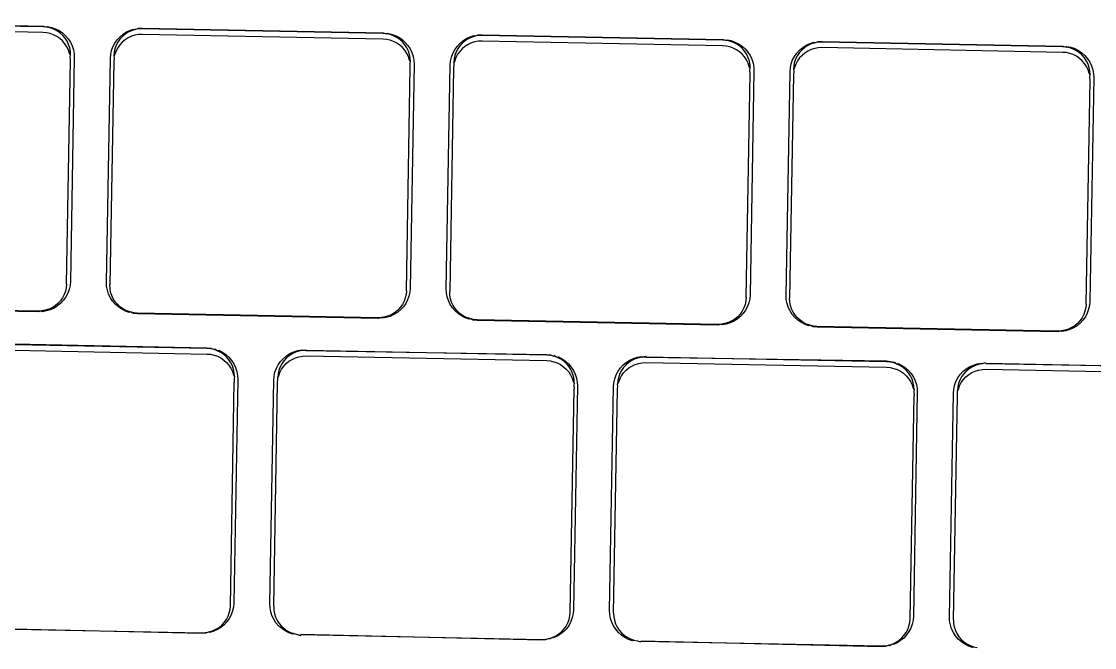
# Model space of a CAD drawing. Header units: millimetres. Extents: x -9564 to 100156, y -26854 to 24346.
# Drawn here: x 64310.9 to 64363.5, y -3000.7 to -2970 of the extents above; entities that cross this region are included whole.
import ezdxf

# ---------------------------------------------------------------- set-up
doc = ezdxf.new("R2010")
doc.units = ezdxf.units.MM
doc.header["$LTSCALE"] = 100
doc.layers.add('Muebles', color=112, linetype='Continuous')

msp = doc.modelspace()

# ---------------------------------------------------------------- linework, layer by layer
at = {"layer": 'Muebles'}
for p, q in [((64311.923, -2970.224), (64300.118, -2969.994)), ((64300.123, -2969.959), (64311.94, -2970.189)), ((64311.918, -2970.497), (64300.113, -2970.267)), ((64312.097, -2970.512), (64311.918, -2970.497)), ((64312.102, -2970.239), (64311.923, -2970.224)), ((64311.94, -2970.189), (64312.102, -2970.239)), ((64312.273, -2970.55), (64312.097, -2970.512)), ((64312.102, -2970.239), (64312.137, -2970.205)), ((64312.278, -2970.277), (64312.102, -2970.239)), ((64312.137, -2970.205), (64312.335, -2970.248)), ((64312.447, -2970.337), (64312.278, -2970.277)), ((64312.335, -2970.248), (64312.527, -2970.316)), ((64312.607, -2970.418), (64312.447, -2970.337)), ((64312.527, -2970.316), (64312.707, -2970.408)), ((64312.754, -2970.519), (64312.607, -2970.418)), ((64312.707, -2970.408), (64312.874, -2970.522)), ((64312.887, -2970.638), (64312.754, -2970.519)), ((64312.874, -2970.522), (64313.024, -2970.657)), ((64315.855, -2970.58), (64316.026, -2970.473)), ((64316.106, -2970.486), (64315.955, -2970.582)), ((64316.026, -2970.473), (64316.209, -2970.388)), ((64316.268, -2970.411), (64316.106, -2970.486)), ((64316.209, -2970.388), (64316.403, -2970.328)), ((64316.439, -2970.358), (64316.268, -2970.411)), ((64316.403, -2970.328), (64316.439, -2970.358)), ((64316.439, -2970.358), (64316.602, -2970.292)), ((64316.616, -2970.327), (64316.439, -2970.358)), ((64316.602, -2970.292), (64316.799, -2970.284)), ((64316.795, -2970.319), (64316.616, -2970.327)), ((64328.601, -2970.549), (64316.795, -2970.319)), ((64316.799, -2970.284), (64328.616, -2970.514)), ((64328.616, -2970.514), (64328.78, -2970.564)), ((64328.78, -2970.564), (64328.813, -2970.53)), ((64328.813, -2970.53), (64329.011, -2970.573)), ((64312.442, -2970.61), (64312.273, -2970.55)), ((64312.602, -2970.691), (64312.442, -2970.61)), ((64312.749, -2970.792), (64312.602, -2970.691)), ((64312.882, -2970.911), (64312.749, -2970.792)), ((64312.998, -2971.047), (64312.882, -2970.911)), ((64313.003, -2970.774), (64312.887, -2970.638)), ((64313.096, -2971.196), (64312.998, -2971.047)), ((64313.1, -2970.923), (64313.003, -2970.774)), ((64313.024, -2970.657), (64313.155, -2970.809)), ((64313.177, -2971.083), (64313.1, -2970.923)), ((64313.155, -2970.809), (64313.264, -2970.977)), ((64313.264, -2970.977), (64313.351, -2971.158)), ((64315.356, -2971.197), (64315.449, -2971.02)), ((64315.449, -2971.02), (64315.564, -2970.856)), ((64315.594, -2970.971), (64315.512, -2971.128)), ((64315.564, -2970.856), (64315.7, -2970.709)), ((64315.697, -2970.826), (64315.594, -2970.971)), ((64315.813, -2970.969), (64315.692, -2971.099)), ((64315.817, -2970.696), (64315.697, -2970.826)), ((64315.7, -2970.709), (64315.855, -2970.58)), ((64315.95, -2970.855), (64315.813, -2970.969)), ((64315.955, -2970.582), (64315.817, -2970.696)), ((64316.101, -2970.759), (64315.95, -2970.855)), ((64316.263, -2970.684), (64316.101, -2970.759)), ((64316.434, -2970.631), (64316.263, -2970.684)), ((64316.611, -2970.6), (64316.434, -2970.631)), ((64316.791, -2970.592), (64316.611, -2970.6)), ((64328.596, -2970.822), (64316.791, -2970.592)), ((64328.775, -2970.837), (64328.596, -2970.822)), ((64328.78, -2970.564), (64328.601, -2970.549)), ((64328.951, -2970.875), (64328.775, -2970.837)), ((64328.955, -2970.602), (64328.78, -2970.564)), ((64329.12, -2970.935), (64328.951, -2970.875)), ((64329.125, -2970.662), (64328.955, -2970.602)), ((64329.011, -2970.573), (64329.203, -2970.641)), ((64329.279, -2971.016), (64329.12, -2970.935)), ((64329.284, -2970.743), (64329.125, -2970.662)), ((64329.203, -2970.641), (64329.383, -2970.733)), ((64329.427, -2971.117), (64329.279, -2971.016)), ((64329.432, -2970.844), (64329.284, -2970.743)), ((64329.383, -2970.733), (64329.55, -2970.847)), ((64329.565, -2970.964), (64329.432, -2970.844)), ((64329.55, -2970.847), (64329.7, -2970.982)), ((64329.681, -2971.099), (64329.565, -2970.964)), ((64329.7, -2970.982), (64329.831, -2971.134)), ((64332.24, -2971.181), (64332.376, -2971.034)), ((64332.495, -2971.021), (64332.374, -2971.151)), ((64332.376, -2971.034), (64332.531, -2970.906)), ((64332.632, -2970.907), (64332.495, -2971.021)), ((64332.531, -2970.906), (64332.702, -2970.798)), ((64332.783, -2970.811), (64332.632, -2970.907)), ((64332.702, -2970.798), (64332.885, -2970.713)), ((64332.941, -2971.009), (64332.779, -2971.084)), ((64332.946, -2970.736), (64332.783, -2970.811)), ((64332.885, -2970.713), (64333.078, -2970.653)), ((64333.112, -2970.956), (64332.941, -2971.009)), ((64333.117, -2970.683), (64332.946, -2970.736)), ((64333.078, -2970.653), (64333.117, -2970.683)), ((64333.289, -2970.925), (64333.112, -2970.956)), ((64333.117, -2970.683), (64333.278, -2970.618)), ((64333.294, -2970.652), (64333.117, -2970.683)), ((64333.278, -2970.618), (64333.475, -2970.609)), ((64333.468, -2970.917), (64333.289, -2970.925)), ((64333.473, -2970.644), (64333.294, -2970.652)), ((64345.274, -2971.147), (64333.468, -2970.917)), ((64345.279, -2970.874), (64333.473, -2970.644)), ((64333.475, -2970.609), (64345.292, -2970.839)), ((64345.458, -2970.889), (64345.279, -2970.874)), ((64345.292, -2970.839), (64345.458, -2970.889)), ((64345.458, -2970.889), (64345.489, -2970.856)), ((64345.633, -2970.927), (64345.458, -2970.889)), ((64345.489, -2970.856), (64345.687, -2970.898)), ((64345.802, -2970.987), (64345.633, -2970.927)), ((64345.687, -2970.898), (64345.878, -2970.966)), ((64345.962, -2971.068), (64345.802, -2970.987)), ((64345.878, -2970.966), (64346.059, -2971.058)), ((64349.378, -2971.123), (64349.561, -2971.038)), ((64349.561, -2971.038), (64349.754, -2970.978)), ((64349.795, -2971.008), (64349.624, -2971.061)), ((64349.754, -2970.978), (64349.795, -2971.008)), ((64349.795, -2971.008), (64349.954, -2970.943)), ((64349.972, -2970.977), (64349.795, -2971.008)), ((64349.954, -2970.943), (64350.151, -2970.934)), ((64350.151, -2970.969), (64349.972, -2970.977)), ((64350.151, -2970.934), (64361.968, -2971.164)), ((64361.956, -2971.199), (64350.151, -2970.969)), ((64313.172, -2971.356), (64313.096, -2971.196)), ((64313.227, -2971.524), (64313.172, -2971.356)), ((64313.232, -2971.251), (64313.177, -2971.083)), ((64313.273, -2971.602), (64313.227, -2971.524)), ((64313.264, -2971.425), (64313.232, -2971.251)), ((64313.273, -2971.602), (64313.264, -2971.425)), ((64313.351, -2971.158), (64313.412, -2971.347)), ((64313.412, -2971.347), (64313.448, -2971.543)), ((64313.448, -2971.543), (64313.458, -2971.737)), ((64315.229, -2971.771), (64315.245, -2971.578)), ((64315.245, -2971.578), (64315.288, -2971.384)), ((64315.288, -2971.384), (64315.356, -2971.197)), ((64315.413, -2971.467), (64315.398, -2971.644)), ((64315.447, -2971.568), (64315.398, -2971.644)), ((64315.451, -2971.295), (64315.413, -2971.467)), ((64315.507, -2971.401), (64315.447, -2971.568)), ((64315.512, -2971.128), (64315.451, -2971.295)), ((64315.589, -2971.244), (64315.507, -2971.401)), ((64315.692, -2971.099), (64315.589, -2971.244)), ((64329.56, -2971.237), (64329.427, -2971.117)), ((64329.676, -2971.372), (64329.56, -2971.237)), ((64329.773, -2971.521), (64329.676, -2971.372)), ((64329.778, -2971.248), (64329.681, -2971.099)), ((64329.85, -2971.681), (64329.773, -2971.521)), ((64329.855, -2971.408), (64329.778, -2971.248)), ((64329.831, -2971.134), (64329.94, -2971.302)), ((64329.91, -2971.576), (64329.855, -2971.408)), ((64329.942, -2971.751), (64329.91, -2971.576)), ((64329.94, -2971.302), (64330.026, -2971.483)), ((64330.026, -2971.483), (64330.088, -2971.672)), ((64331.964, -2971.709), (64332.032, -2971.522)), ((64332.032, -2971.522), (64332.125, -2971.345)), ((64332.125, -2971.345), (64332.24, -2971.181)), ((64332.19, -2971.453), (64332.129, -2971.62)), ((64332.267, -2971.569), (64332.185, -2971.726)), ((64332.272, -2971.296), (64332.19, -2971.453)), ((64332.37, -2971.424), (64332.267, -2971.569)), ((64332.374, -2971.151), (64332.272, -2971.296)), ((64332.49, -2971.294), (64332.37, -2971.424)), ((64332.628, -2971.18), (64332.49, -2971.294)), ((64332.779, -2971.084), (64332.628, -2971.18)), ((64345.453, -2971.162), (64345.274, -2971.147)), ((64345.628, -2971.2), (64345.453, -2971.162)), ((64345.798, -2971.26), (64345.628, -2971.2)), ((64345.957, -2971.341), (64345.798, -2971.26)), ((64346.105, -2971.442), (64345.957, -2971.341)), ((64346.11, -2971.169), (64345.962, -2971.068)), ((64346.059, -2971.058), (64346.226, -2971.172)), ((64346.238, -2971.562), (64346.105, -2971.442)), ((64346.243, -2971.289), (64346.11, -2971.169)), ((64346.226, -2971.172), (64346.376, -2971.307)), ((64346.354, -2971.697), (64346.238, -2971.562)), ((64346.359, -2971.424), (64346.243, -2971.289)), ((64346.456, -2971.573), (64346.359, -2971.424)), ((64346.376, -2971.307), (64346.506, -2971.459)), ((64346.533, -2971.733), (64346.456, -2971.573)), ((64346.506, -2971.459), (64346.616, -2971.627)), ((64348.801, -2971.67), (64348.916, -2971.506)), ((64348.916, -2971.506), (64349.052, -2971.359)), ((64349.052, -2971.476), (64348.95, -2971.621)), ((64349.052, -2971.359), (64349.207, -2971.231)), ((64349.173, -2971.346), (64349.052, -2971.476)), ((64349.305, -2971.505), (64349.168, -2971.619)), ((64349.31, -2971.232), (64349.173, -2971.346)), ((64349.207, -2971.231), (64349.378, -2971.123)), ((64349.456, -2971.41), (64349.305, -2971.505)), ((64349.461, -2971.136), (64349.31, -2971.232)), ((64349.619, -2971.334), (64349.456, -2971.41)), ((64349.624, -2971.061), (64349.461, -2971.136)), ((64349.79, -2971.281), (64349.619, -2971.334)), ((64349.967, -2971.25), (64349.79, -2971.281)), ((64350.146, -2971.242), (64349.967, -2971.25)), ((64361.952, -2971.472), (64350.146, -2971.242)), ((64362.131, -2971.487), (64361.952, -2971.472)), ((64362.135, -2971.214), (64361.956, -2971.199)), ((64361.968, -2971.164), (64362.135, -2971.214)), ((64362.306, -2971.525), (64362.131, -2971.487)), ((64362.135, -2971.214), (64362.165, -2971.181)), ((64362.311, -2971.252), (64362.135, -2971.214)), ((64362.165, -2971.181), (64362.363, -2971.223)), ((64362.475, -2971.585), (64362.306, -2971.525)), ((64362.48, -2971.312), (64362.311, -2971.252)), ((64362.363, -2971.223), (64362.554, -2971.291)), ((64362.64, -2971.393), (64362.48, -2971.312)), ((64362.554, -2971.291), (64362.735, -2971.383)), ((64362.787, -2971.494), (64362.64, -2971.393)), ((64362.735, -2971.383), (64362.901, -2971.497)), ((64362.92, -2971.614), (64362.787, -2971.494)), ((64362.901, -2971.497), (64363.052, -2971.632)), ((64313.074, -2982.836), (64313.268, -2971.875)), ((64313.259, -2971.698), (64313.273, -2971.602)), ((64313.268, -2971.875), (64313.259, -2971.698)), ((64313.458, -2971.737), (64313.264, -2982.708)), ((64315.035, -2982.743), (64315.229, -2971.771)), ((64315.394, -2971.917), (64315.2, -2982.877)), ((64315.408, -2971.74), (64315.394, -2971.917)), ((64315.398, -2971.644), (64315.408, -2971.74)), ((64329.905, -2971.849), (64329.85, -2971.681)), ((64329.95, -2971.927), (64329.905, -2971.849)), ((64329.937, -2972.024), (64329.95, -2971.927)), ((64329.945, -2972.2), (64329.937, -2972.024)), ((64330.134, -2972.062), (64329.94, -2983.033)), ((64329.95, -2971.927), (64329.942, -2971.751)), ((64330.088, -2971.672), (64330.124, -2971.868)), ((64330.124, -2971.868), (64330.134, -2972.062)), ((64331.711, -2983.068), (64331.905, -2972.096)), ((64331.905, -2972.096), (64331.921, -2971.903)), ((64331.921, -2971.903), (64331.964, -2971.709)), ((64332.086, -2972.065), (64332.071, -2972.242)), ((64332.091, -2971.792), (64332.076, -2971.969)), ((64332.124, -2971.893), (64332.076, -2971.969)), ((64332.076, -2971.969), (64332.086, -2972.065)), ((64332.129, -2971.62), (64332.091, -2971.792)), ((64332.185, -2971.726), (64332.124, -2971.893)), ((64346.451, -2971.846), (64346.354, -2971.697)), ((64346.528, -2972.006), (64346.451, -2971.846)), ((64346.583, -2972.175), (64346.528, -2972.006)), ((64346.587, -2971.901), (64346.533, -2971.733)), ((64346.619, -2972.076), (64346.587, -2971.901)), ((64346.616, -2971.627), (64346.702, -2971.808)), ((64346.628, -2972.252), (64346.619, -2972.076)), ((64346.702, -2971.808), (64346.764, -2971.998)), ((64346.764, -2971.998), (64346.8, -2972.194)), ((64348.597, -2972.229), (64348.64, -2972.034)), ((64348.64, -2972.034), (64348.708, -2971.847)), ((64348.708, -2971.847), (64348.801, -2971.67)), ((64348.807, -2971.945), (64348.769, -2972.117)), ((64348.863, -2972.051), (64348.802, -2972.218)), ((64348.868, -2971.778), (64348.807, -2971.945)), ((64348.945, -2971.894), (64348.863, -2972.051)), ((64348.95, -2971.621), (64348.868, -2971.778)), ((64349.047, -2971.749), (64348.945, -2971.894)), ((64349.168, -2971.619), (64349.047, -2971.749)), ((64362.635, -2971.666), (64362.475, -2971.585)), ((64362.783, -2971.768), (64362.635, -2971.666)), ((64362.916, -2971.887), (64362.783, -2971.768)), ((64363.032, -2972.022), (64362.916, -2971.887)), ((64363.037, -2971.749), (64362.92, -2971.614)), ((64363.129, -2972.171), (64363.032, -2972.022)), ((64363.134, -2971.898), (64363.037, -2971.749)), ((64363.052, -2971.632), (64363.182, -2971.785)), ((64363.21, -2972.058), (64363.134, -2971.898)), ((64363.182, -2971.785), (64363.292, -2971.952)), ((64363.265, -2972.227), (64363.21, -2972.058)), ((64363.292, -2971.952), (64363.378, -2972.133)), ((64329.752, -2983.161), (64329.945, -2972.2)), ((64332.071, -2972.242), (64331.878, -2983.202)), ((64346.43, -2983.486), (64346.623, -2972.525)), ((64346.628, -2972.252), (64346.583, -2972.175)), ((64346.615, -2972.349), (64346.628, -2972.252)), ((64346.623, -2972.525), (64346.615, -2972.349)), ((64346.81, -2972.387), (64346.616, -2983.358)), ((64346.8, -2972.194), (64346.81, -2972.387)), ((64348.387, -2983.393), (64348.581, -2972.421)), ((64348.749, -2972.567), (64348.556, -2983.527)), ((64348.581, -2972.421), (64348.597, -2972.229)), ((64348.764, -2972.391), (64348.749, -2972.567)), ((64348.769, -2972.117), (64348.754, -2972.294)), ((64348.802, -2972.218), (64348.754, -2972.294)), ((64348.754, -2972.294), (64348.764, -2972.391)), ((64363.206, -2972.331), (64363.129, -2972.171)), ((64363.26, -2972.5), (64363.206, -2972.331)), ((64363.306, -2972.577), (64363.26, -2972.5)), ((64363.297, -2972.401), (64363.265, -2972.227)), ((64363.292, -2972.674), (64363.306, -2972.577)), ((64363.306, -2972.577), (64363.297, -2972.401)), ((64363.378, -2972.133), (64363.44, -2972.323)), ((64363.44, -2972.323), (64363.476, -2972.519)), ((64363.476, -2972.519), (64363.485, -2972.712)), ((64363.108, -2983.811), (64363.301, -2972.85)), ((64363.301, -2972.85), (64363.292, -2972.674)), ((64363.485, -2972.712), (64363.292, -2983.683)), ((64313.059, -2983.012), (64313.021, -2983.184)), ((64313.074, -2982.836), (64313.059, -2983.012)), ((64313.205, -2983.095), (64313.137, -2983.283)), ((64313.248, -2982.901), (64313.205, -2983.095)), ((64313.264, -2982.708), (64313.248, -2982.901)), ((64315.045, -2982.936), (64315.035, -2982.743)), ((64315.081, -2983.132), (64315.045, -2982.936)), ((64315.142, -2983.322), (64315.081, -2983.132)), ((64315.209, -2983.054), (64315.2, -2982.877)), ((64315.241, -2983.228), (64315.209, -2983.054)), ((64329.752, -2983.161), (64329.737, -2983.337)), ((64329.94, -2983.033), (64329.924, -2983.226)), ((64331.72, -2983.261), (64331.711, -2983.068)), ((64312.776, -2983.653), (64312.655, -2983.783)), ((64312.878, -2983.508), (64312.776, -2983.653)), ((64312.929, -2983.623), (64312.792, -2983.77)), ((64312.961, -2983.351), (64312.878, -2983.508)), ((64313.044, -2983.46), (64312.929, -2983.623)), ((64313.021, -2983.184), (64312.961, -2983.351)), ((64313.137, -2983.283), (64313.044, -2983.46)), ((64315.229, -2983.502), (64315.142, -2983.322)), ((64315.338, -2983.67), (64315.229, -2983.502)), ((64315.296, -2983.396), (64315.241, -2983.228)), ((64315.372, -2983.556), (64315.296, -2983.396)), ((64315.469, -2983.823), (64315.338, -2983.67)), ((64315.469, -2983.705), (64315.372, -2983.556)), ((64329.638, -2983.676), (64329.556, -2983.833)), ((64329.699, -2983.51), (64329.638, -2983.676)), ((64329.737, -2983.337), (64329.699, -2983.51)), ((64329.813, -2983.608), (64329.72, -2983.785)), ((64329.881, -2983.421), (64329.813, -2983.608)), ((64329.924, -2983.226), (64329.881, -2983.421)), ((64331.756, -2983.457), (64331.72, -2983.261)), ((64331.818, -2983.647), (64331.756, -2983.457)), ((64331.905, -2983.827), (64331.818, -2983.647)), ((64331.887, -2983.379), (64331.878, -2983.202)), ((64331.919, -2983.553), (64331.887, -2983.379)), ((64331.973, -2983.721), (64331.919, -2983.553)), ((64346.415, -2983.662), (64346.377, -2983.835)), ((64346.43, -2983.486), (64346.415, -2983.662)), ((64346.6, -2983.551), (64346.557, -2983.746)), ((64346.616, -2983.358), (64346.6, -2983.551)), ((64348.396, -2983.586), (64348.387, -2983.393)), ((64348.432, -2983.782), (64348.396, -2983.586)), ((64348.564, -2983.704), (64348.556, -2983.527)), ((64363.292, -2983.683), (64363.276, -2983.876)), ((64311.677, -2984.16), (64299.872, -2983.93)), ((64311.693, -2984.196), (64299.876, -2983.965)), ((64311.857, -2984.152), (64311.677, -2984.16)), ((64311.857, -2984.152), (64311.693, -2984.196)), ((64312.033, -2984.121), (64311.857, -2984.152)), ((64311.89, -2984.187), (64311.857, -2984.152)), ((64312.09, -2984.152), (64311.89, -2984.187)), ((64312.205, -2984.068), (64312.033, -2984.121)), ((64312.284, -2984.091), (64312.09, -2984.152)), ((64312.367, -2983.993), (64312.205, -2984.068)), ((64312.467, -2984.007), (64312.284, -2984.091)), ((64312.518, -2983.897), (64312.367, -2983.993)), ((64312.638, -2983.899), (64312.467, -2984.007)), ((64312.655, -2983.783), (64312.518, -2983.897)), ((64312.792, -2983.77), (64312.638, -2983.899)), ((64315.586, -2983.841), (64315.469, -2983.705)), ((64315.619, -2983.957), (64315.469, -2983.823)), ((64315.719, -2983.96), (64315.586, -2983.841)), ((64315.786, -2984.071), (64315.619, -2983.957)), ((64315.866, -2984.061), (64315.719, -2983.96)), ((64315.966, -2984.163), (64315.786, -2984.071)), ((64316.026, -2984.142), (64315.866, -2984.061)), ((64316.157, -2984.231), (64315.966, -2984.163)), ((64316.195, -2984.202), (64316.026, -2984.142)), ((64316.195, -2984.202), (64316.157, -2984.231)), ((64316.371, -2984.24), (64316.195, -2984.202)), ((64316.356, -2984.274), (64316.195, -2984.202)), ((64329.333, -2984.109), (64329.196, -2984.223)), ((64329.468, -2984.095), (64329.314, -2984.224)), ((64329.454, -2983.978), (64329.333, -2984.109)), ((64329.556, -2983.833), (64329.454, -2983.978)), ((64329.605, -2983.948), (64329.468, -2984.095)), ((64329.72, -2983.785), (64329.605, -2983.948)), ((64332.014, -2983.995), (64331.905, -2983.827)), ((64332.05, -2983.881), (64331.973, -2983.721)), ((64332.145, -2984.148), (64332.014, -2983.995)), ((64332.147, -2984.03), (64332.05, -2983.881)), ((64332.295, -2984.282), (64332.145, -2984.148)), ((64332.263, -2984.166), (64332.147, -2984.03)), ((64332.396, -2984.285), (64332.263, -2984.166)), ((64346.234, -2984.158), (64346.132, -2984.303)), ((64346.316, -2984.001), (64346.234, -2984.158)), ((64346.396, -2984.11), (64346.28, -2984.273)), ((64346.377, -2983.835), (64346.316, -2984.001)), ((64346.488, -2983.933), (64346.396, -2984.11)), ((64346.557, -2983.746), (64346.488, -2983.933)), ((64348.494, -2983.972), (64348.432, -2983.782)), ((64348.58, -2984.152), (64348.494, -2983.972)), ((64348.596, -2983.878), (64348.564, -2983.704)), ((64348.69, -2984.32), (64348.58, -2984.152)), ((64348.651, -2984.046), (64348.596, -2983.878)), ((64348.728, -2984.207), (64348.651, -2984.046)), ((64348.825, -2984.356), (64348.728, -2984.207)), ((64363.055, -2984.16), (64362.994, -2984.326)), ((64363.093, -2983.987), (64363.055, -2984.16)), ((64363.108, -2983.811), (64363.093, -2983.987)), ((64363.233, -2984.071), (64363.164, -2984.258)), ((64363.276, -2983.876), (64363.233, -2984.071)), ((64316.552, -2984.291), (64316.356, -2984.274)), ((64316.55, -2984.255), (64316.371, -2984.24)), ((64328.355, -2984.486), (64316.55, -2984.255)), ((64328.369, -2984.521), (64316.552, -2984.291)), ((64328.534, -2984.477), (64328.355, -2984.486)), ((64328.534, -2984.477), (64328.369, -2984.521)), ((64328.711, -2984.446), (64328.534, -2984.477)), ((64328.566, -2984.512), (64328.534, -2984.477)), ((64328.766, -2984.477), (64328.566, -2984.512)), ((64328.882, -2984.393), (64328.711, -2984.446)), ((64328.959, -2984.416), (64328.766, -2984.477)), ((64329.045, -2984.318), (64328.882, -2984.393)), ((64329.143, -2984.332), (64328.959, -2984.416)), ((64329.196, -2984.223), (64329.045, -2984.318)), ((64329.314, -2984.224), (64329.143, -2984.332)), ((64332.462, -2984.396), (64332.295, -2984.282)), ((64332.544, -2984.386), (64332.396, -2984.285)), ((64332.642, -2984.488), (64332.462, -2984.396)), ((64332.704, -2984.467), (64332.544, -2984.386)), ((64332.833, -2984.556), (64332.642, -2984.488)), ((64332.873, -2984.528), (64332.704, -2984.467)), ((64332.873, -2984.528), (64332.833, -2984.556)), ((64333.048, -2984.565), (64332.873, -2984.528)), ((64333.032, -2984.599), (64332.873, -2984.528)), ((64333.228, -2984.616), (64333.032, -2984.599)), ((64333.227, -2984.581), (64333.048, -2984.565)), ((64345.033, -2984.811), (64333.227, -2984.581)), ((64345.045, -2984.846), (64333.228, -2984.616)), ((64345.56, -2984.718), (64345.389, -2984.771)), ((64345.635, -2984.741), (64345.442, -2984.802)), ((64345.723, -2984.643), (64345.56, -2984.718)), ((64345.819, -2984.657), (64345.635, -2984.741)), ((64345.874, -2984.548), (64345.723, -2984.643)), ((64345.99, -2984.549), (64345.819, -2984.657)), ((64346.011, -2984.434), (64345.874, -2984.548)), ((64346.144, -2984.421), (64345.99, -2984.549)), ((64346.132, -2984.303), (64346.011, -2984.434)), ((64346.28, -2984.273), (64346.144, -2984.421)), ((64348.821, -2984.473), (64348.69, -2984.32)), ((64348.971, -2984.607), (64348.821, -2984.473)), ((64348.941, -2984.491), (64348.825, -2984.356)), ((64349.074, -2984.61), (64348.941, -2984.491)), ((64349.138, -2984.721), (64348.971, -2984.607)), ((64349.222, -2984.711), (64349.074, -2984.61)), ((64349.318, -2984.813), (64349.138, -2984.721)), ((64349.381, -2984.792), (64349.222, -2984.711)), ((64362.82, -2984.746), (64362.665, -2984.874)), ((64362.809, -2984.628), (64362.689, -2984.759)), ((64362.912, -2984.483), (64362.809, -2984.628)), ((64362.956, -2984.598), (64362.82, -2984.746)), ((64362.994, -2984.326), (64362.912, -2984.483)), ((64363.072, -2984.435), (64362.956, -2984.598)), ((64363.164, -2984.258), (64363.072, -2984.435)), ((64345.212, -2984.803), (64345.033, -2984.811)), ((64345.212, -2984.803), (64345.045, -2984.846)), ((64345.389, -2984.771), (64345.212, -2984.803)), ((64345.242, -2984.837), (64345.212, -2984.803)), ((64345.442, -2984.802), (64345.242, -2984.837)), ((64349.509, -2984.881), (64349.318, -2984.813)), ((64349.551, -2984.853), (64349.381, -2984.792)), ((64349.551, -2984.853), (64349.509, -2984.881)), ((64349.726, -2984.891), (64349.551, -2984.853)), ((64349.708, -2984.924), (64349.551, -2984.853)), ((64349.904, -2984.941), (64349.708, -2984.924)), ((64349.905, -2984.906), (64349.726, -2984.891)), ((64361.721, -2985.171), (64349.904, -2984.941)), ((64361.711, -2985.136), (64349.905, -2984.906)), ((64361.89, -2985.128), (64361.711, -2985.136)), ((64361.89, -2985.128), (64361.721, -2985.171)), ((64362.067, -2985.097), (64361.89, -2985.128)), ((64361.918, -2985.162), (64361.89, -2985.128)), ((64362.118, -2985.127), (64361.918, -2985.162)), ((64362.238, -2985.043), (64362.067, -2985.097)), ((64362.311, -2985.067), (64362.118, -2985.127)), ((64362.4, -2984.968), (64362.238, -2985.043)), ((64362.495, -2984.982), (64362.311, -2985.067)), ((64362.551, -2984.873), (64362.4, -2984.968)), ((64362.665, -2984.874), (64362.495, -2984.982)), ((64362.689, -2984.759), (64362.551, -2984.873)), ((64308.139, -2985.725), (64319.957, -2985.955)), ((64319.965, -2985.99), (64308.159, -2985.76)), ((64308.154, -2986.033), (64319.96, -2986.263)), ((64319.957, -2985.955), (64320.153, -2985.972)), ((64319.96, -2986.263), (64320.139, -2986.278)), ((64320.144, -2986.005), (64319.965, -2985.99)), ((64320.139, -2986.278), (64320.314, -2986.316)), ((64320.319, -2986.043), (64320.144, -2986.005)), ((64320.153, -2985.972), (64320.319, -2986.043)), ((64320.314, -2986.316), (64320.483, -2986.376)), ((64320.319, -2986.043), (64320.352, -2986.015)), ((64320.488, -2986.103), (64320.319, -2986.043)), ((64320.352, -2986.015), (64320.488, -2986.103)), ((64320.488, -2986.103), (64320.543, -2986.082)), ((64320.648, -2986.185), (64320.488, -2986.103)), ((64320.543, -2986.082), (64320.723, -2986.174)), ((64320.796, -2986.286), (64320.648, -2986.185)), ((64320.723, -2986.174), (64320.89, -2986.289)), ((64320.929, -2986.405), (64320.796, -2986.286)), ((64320.89, -2986.289), (64321.04, -2986.423)), ((64323.871, -2986.347), (64324.042, -2986.239)), ((64324.147, -2986.253), (64323.996, -2986.348)), ((64324.042, -2986.239), (64324.225, -2986.154)), ((64324.31, -2986.178), (64324.147, -2986.253)), ((64324.225, -2986.154), (64324.419, -2986.094)), ((64324.481, -2986.124), (64324.31, -2986.178)), ((64324.419, -2986.094), (64324.618, -2986.059)), ((64324.658, -2986.093), (64324.481, -2986.124)), ((64324.618, -2986.059), (64324.658, -2986.093)), ((64324.658, -2986.093), (64324.815, -2986.05)), ((64324.837, -2986.085), (64324.658, -2986.093)), ((64324.815, -2986.05), (64324.837, -2986.085)), ((64336.642, -2986.315), (64324.837, -2986.085)), ((64324.837, -2986.085), (64336.632, -2986.28)), ((64336.632, -2986.28), (64336.829, -2986.297)), ((64336.821, -2986.33), (64336.642, -2986.315)), ((64336.829, -2986.297), (64336.997, -2986.368)), ((64320.483, -2986.376), (64320.643, -2986.458)), ((64320.643, -2986.458), (64320.791, -2986.559)), ((64320.791, -2986.559), (64320.924, -2986.678)), ((64320.924, -2986.678), (64321.04, -2986.813)), ((64321.045, -2986.54), (64320.929, -2986.405)), ((64321.04, -2986.423), (64321.171, -2986.576)), ((64321.04, -2986.813), (64321.137, -2986.962)), ((64321.142, -2986.689), (64321.045, -2986.54)), ((64321.219, -2986.849), (64321.142, -2986.689)), ((64321.171, -2986.576), (64321.28, -2986.743)), ((64321.273, -2987.018), (64321.219, -2986.849)), ((64321.28, -2986.743), (64321.367, -2986.924)), ((64323.372, -2986.963), (64323.465, -2986.786)), ((64323.465, -2986.786), (64323.58, -2986.623)), ((64323.636, -2986.738), (64323.554, -2986.895)), ((64323.58, -2986.623), (64323.716, -2986.475)), ((64323.738, -2986.593), (64323.636, -2986.738)), ((64323.716, -2986.475), (64323.871, -2986.347)), ((64323.733, -2986.866), (64323.854, -2986.735)), ((64323.859, -2986.462), (64323.738, -2986.593)), ((64323.854, -2986.735), (64323.991, -2986.621)), ((64323.996, -2986.348), (64323.859, -2986.462)), ((64323.991, -2986.621), (64324.142, -2986.526)), ((64324.142, -2986.526), (64324.305, -2986.451)), ((64324.305, -2986.451), (64324.476, -2986.397)), ((64324.476, -2986.397), (64324.653, -2986.366)), ((64324.653, -2986.366), (64324.832, -2986.358)), ((64324.832, -2986.358), (64336.638, -2986.588)), ((64336.638, -2986.588), (64336.817, -2986.604)), ((64336.817, -2986.604), (64336.992, -2986.641)), ((64336.997, -2986.368), (64336.821, -2986.33)), ((64336.992, -2986.641), (64337.161, -2986.702)), ((64336.997, -2986.368), (64337.027, -2986.34)), ((64337.166, -2986.429), (64336.997, -2986.368)), ((64337.027, -2986.34), (64337.166, -2986.429)), ((64337.161, -2986.702), (64337.321, -2986.783)), ((64337.166, -2986.429), (64337.219, -2986.408)), ((64337.326, -2986.51), (64337.166, -2986.429)), ((64337.219, -2986.408), (64337.399, -2986.499)), ((64337.321, -2986.783), (64337.469, -2986.884)), ((64337.473, -2986.611), (64337.326, -2986.51)), ((64337.399, -2986.499), (64337.566, -2986.614)), ((64337.606, -2986.73), (64337.473, -2986.611)), ((64337.566, -2986.614), (64337.716, -2986.748)), ((64337.722, -2986.865), (64337.606, -2986.73)), ((64337.716, -2986.748), (64337.847, -2986.901)), ((64340.256, -2986.948), (64340.392, -2986.8)), ((64340.392, -2986.8), (64340.547, -2986.672)), ((64340.537, -2986.787), (64340.416, -2986.918)), ((64340.674, -2986.673), (64340.537, -2986.787)), ((64340.547, -2986.672), (64340.718, -2986.564)), ((64340.669, -2986.946), (64340.82, -2986.851)), ((64340.825, -2986.578), (64340.674, -2986.673)), ((64340.718, -2986.564), (64340.901, -2986.479)), ((64340.82, -2986.851), (64340.983, -2986.776)), ((64340.987, -2986.503), (64340.825, -2986.578)), ((64340.901, -2986.479), (64341.094, -2986.419)), ((64340.983, -2986.776), (64341.154, -2986.723)), ((64341.158, -2986.45), (64340.987, -2986.503)), ((64341.094, -2986.419), (64341.294, -2986.384)), ((64341.154, -2986.723), (64341.33, -2986.691)), ((64341.335, -2986.418), (64341.158, -2986.45)), ((64341.294, -2986.384), (64341.335, -2986.418)), ((64341.33, -2986.691), (64341.51, -2986.683)), ((64341.335, -2986.418), (64341.491, -2986.375)), ((64341.515, -2986.41), (64341.335, -2986.418)), ((64341.491, -2986.375), (64341.515, -2986.41)), ((64341.51, -2986.683), (64353.315, -2986.914)), ((64353.32, -2986.64), (64341.515, -2986.41)), ((64341.515, -2986.41), (64353.308, -2986.605)), ((64353.308, -2986.605), (64353.505, -2986.622)), ((64353.499, -2986.656), (64353.32, -2986.64)), ((64353.675, -2986.693), (64353.499, -2986.656)), ((64353.505, -2986.622), (64353.703, -2986.665)), ((64353.844, -2986.754), (64353.675, -2986.693)), ((64353.703, -2986.665), (64353.844, -2986.754)), ((64353.844, -2986.754), (64353.894, -2986.733)), ((64354.004, -2986.835), (64353.844, -2986.754)), ((64353.894, -2986.733), (64354.075, -2986.824)), ((64354.151, -2986.936), (64354.004, -2986.835)), ((64354.075, -2986.824), (64354.242, -2986.939)), ((64357.394, -2986.889), (64357.577, -2986.804)), ((64357.665, -2986.828), (64357.503, -2986.903)), ((64357.577, -2986.804), (64357.77, -2986.744)), ((64357.836, -2986.775), (64357.665, -2986.828)), ((64357.77, -2986.744), (64357.97, -2986.709)), ((64358.013, -2986.744), (64357.836, -2986.775)), ((64357.97, -2986.709), (64358.013, -2986.744)), ((64358.167, -2986.7), (64358.013, -2986.744)), ((64358.192, -2986.735), (64358.167, -2986.7)), ((64369.998, -2986.966), (64358.192, -2986.735)), ((64358.192, -2986.735), (64369.984, -2986.93)), ((64321.137, -2986.962), (64321.214, -2987.123)), ((64321.214, -2987.123), (64321.269, -2987.291)), ((64321.269, -2987.291), (64321.314, -2987.369)), ((64321.305, -2987.192), (64321.273, -2987.018)), ((64321.314, -2987.369), (64321.301, -2987.465)), ((64321.314, -2987.369), (64321.305, -2987.192)), ((64321.367, -2986.924), (64321.428, -2987.114)), ((64321.428, -2987.114), (64321.464, -2987.31)), ((64321.464, -2987.31), (64321.474, -2987.503)), ((64323.245, -2987.537), (64323.261, -2987.345)), ((64323.261, -2987.345), (64323.304, -2987.15)), ((64323.304, -2987.15), (64323.372, -2986.963)), ((64323.455, -2987.234), (64323.44, -2987.41)), ((64323.44, -2987.41), (64323.488, -2987.334)), ((64323.493, -2987.061), (64323.455, -2987.234)), ((64323.488, -2987.334), (64323.549, -2987.168)), ((64323.554, -2986.895), (64323.493, -2987.061)), ((64323.549, -2987.168), (64323.631, -2987.011)), ((64323.631, -2987.011), (64323.733, -2986.866)), ((64337.469, -2986.884), (64337.602, -2987.003)), ((64337.602, -2987.003), (64337.718, -2987.139)), ((64337.718, -2987.139), (64337.815, -2987.287)), ((64337.82, -2987.014), (64337.722, -2986.865)), ((64337.815, -2987.287), (64337.892, -2987.448)), ((64337.896, -2987.175), (64337.82, -2987.014)), ((64337.847, -2986.901), (64337.956, -2987.068)), ((64337.951, -2987.343), (64337.896, -2987.175)), ((64337.983, -2987.517), (64337.951, -2987.343)), ((64337.956, -2987.068), (64338.042, -2987.249)), ((64338.042, -2987.249), (64338.104, -2987.439)), ((64339.98, -2987.475), (64340.048, -2987.288)), ((64340.048, -2987.288), (64340.141, -2987.111)), ((64340.141, -2987.111), (64340.256, -2986.948)), ((64340.231, -2987.22), (64340.171, -2987.386)), ((64340.226, -2987.493), (64340.309, -2987.336)), ((64340.314, -2987.063), (64340.231, -2987.22)), ((64340.309, -2987.336), (64340.411, -2987.191)), ((64340.416, -2986.918), (64340.314, -2987.063)), ((64340.411, -2987.191), (64340.532, -2987.06)), ((64340.532, -2987.06), (64340.669, -2986.946)), ((64353.315, -2986.914), (64353.494, -2986.929)), ((64353.494, -2986.929), (64353.67, -2986.967)), ((64353.67, -2986.967), (64353.839, -2987.027)), ((64353.839, -2987.027), (64353.999, -2987.108)), ((64353.999, -2987.108), (64354.146, -2987.209)), ((64354.146, -2987.209), (64354.279, -2987.328)), ((64354.284, -2987.055), (64354.151, -2986.936)), ((64354.242, -2986.939), (64354.392, -2987.073)), ((64354.279, -2987.328), (64354.395, -2987.464)), ((64354.4, -2987.191), (64354.284, -2987.055)), ((64354.392, -2987.073), (64354.523, -2987.226)), ((64354.497, -2987.34), (64354.4, -2987.191)), ((64354.574, -2987.5), (64354.497, -2987.34)), ((64354.523, -2987.226), (64354.632, -2987.394)), ((64356.817, -2987.436), (64356.932, -2987.273)), ((64356.932, -2987.273), (64357.068, -2987.125)), ((64357.094, -2987.243), (64356.991, -2987.388)), ((64357.068, -2987.125), (64357.223, -2986.997)), ((64357.214, -2987.112), (64357.094, -2987.243)), ((64357.21, -2987.385), (64357.347, -2987.272)), ((64357.352, -2986.998), (64357.214, -2987.112)), ((64357.223, -2986.997), (64357.394, -2986.889)), ((64357.347, -2987.272), (64357.498, -2987.176)), ((64357.503, -2986.903), (64357.352, -2986.998)), ((64357.498, -2987.176), (64357.66, -2987.101)), ((64357.66, -2987.101), (64357.831, -2987.048)), ((64357.831, -2987.048), (64358.008, -2987.017)), ((64358.008, -2987.017), (64358.188, -2987.009)), ((64358.188, -2987.009), (64369.993, -2987.239)), ((64321.116, -2998.602), (64321.309, -2987.642)), ((64321.474, -2987.503), (64321.28, -2998.474)), ((64321.301, -2987.465), (64321.309, -2987.642)), ((64323.051, -2998.509), (64323.245, -2987.537)), ((64323.242, -2998.644), (64323.435, -2987.683)), ((64323.435, -2987.683), (64323.45, -2987.507)), ((64323.45, -2987.507), (64323.44, -2987.41)), ((64337.892, -2987.448), (64337.946, -2987.616)), ((64337.946, -2987.616), (64337.992, -2987.694)), ((64338.15, -2987.828), (64337.956, -2998.799)), ((64337.992, -2987.694), (64337.978, -2987.79)), ((64337.978, -2987.79), (64337.987, -2987.967)), ((64337.992, -2987.694), (64337.983, -2987.517)), ((64338.104, -2987.439), (64338.14, -2987.635)), ((64338.14, -2987.635), (64338.15, -2987.828)), ((64339.727, -2998.834), (64339.921, -2987.862)), ((64339.921, -2987.862), (64339.937, -2987.67)), ((64339.937, -2987.67), (64339.98, -2987.475)), ((64340.113, -2988.008), (64340.128, -2987.832)), ((64340.133, -2987.559), (64340.118, -2987.735)), ((64340.118, -2987.735), (64340.166, -2987.659)), ((64340.128, -2987.832), (64340.118, -2987.735)), ((64340.171, -2987.386), (64340.133, -2987.559)), ((64340.166, -2987.659), (64340.226, -2987.493)), ((64354.395, -2987.464), (64354.493, -2987.613)), ((64354.493, -2987.613), (64354.569, -2987.773)), ((64354.569, -2987.773), (64354.624, -2987.941)), ((64354.629, -2987.668), (64354.574, -2987.5)), ((64354.661, -2987.842), (64354.629, -2987.668)), ((64354.632, -2987.394), (64354.718, -2987.574)), ((64354.67, -2988.019), (64354.661, -2987.842)), ((64354.718, -2987.574), (64354.78, -2987.764)), ((64354.78, -2987.764), (64354.816, -2987.96)), ((64356.613, -2987.995), (64356.656, -2987.8)), ((64356.656, -2987.8), (64356.724, -2987.613)), ((64356.724, -2987.613), (64356.817, -2987.436)), ((64356.81, -2987.884), (64356.795, -2988.06)), ((64356.848, -2987.711), (64356.81, -2987.884)), ((64356.844, -2987.984), (64356.904, -2987.818)), ((64356.909, -2987.545), (64356.848, -2987.711)), ((64356.904, -2987.818), (64356.986, -2987.661)), ((64356.991, -2987.388), (64356.909, -2987.545)), ((64356.986, -2987.661), (64357.089, -2987.516)), ((64357.089, -2987.516), (64357.21, -2987.385)), ((64337.794, -2998.927), (64337.987, -2987.967)), ((64339.919, -2998.969), (64340.113, -2988.008)), ((64354.471, -2999.252), (64354.665, -2988.292)), ((64354.624, -2987.941), (64354.67, -2988.019)), ((64354.826, -2988.153), (64354.632, -2999.125)), ((64354.67, -2988.019), (64354.656, -2988.115)), ((64354.656, -2988.115), (64354.665, -2988.292)), ((64354.816, -2987.96), (64354.826, -2988.153)), ((64356.403, -2999.159), (64356.597, -2988.188)), ((64356.597, -2988.188), (64356.613, -2987.995)), ((64356.597, -2999.294), (64356.791, -2988.333)), ((64356.791, -2988.333), (64356.805, -2988.157)), ((64356.795, -2988.06), (64356.844, -2987.984)), ((64356.805, -2988.157), (64356.795, -2988.06)), ((64321.002, -2999.117), (64321.063, -2998.951)), ((64321.063, -2998.951), (64321.101, -2998.778)), ((64321.101, -2998.778), (64321.116, -2998.602)), ((64321.221, -2998.862), (64321.153, -2999.049)), ((64321.264, -2998.667), (64321.221, -2998.862)), ((64321.28, -2998.474), (64321.264, -2998.667)), ((64323.061, -2998.702), (64323.051, -2998.509)), ((64323.097, -2998.898), (64323.061, -2998.702)), ((64323.158, -2999.088), (64323.097, -2998.898)), ((64323.242, -2998.644), (64323.25, -2998.82)), ((64323.25, -2998.82), (64323.282, -2998.994)), ((64337.779, -2999.104), (64337.794, -2998.927)), ((64337.956, -2998.799), (64337.94, -2998.992)), ((64339.736, -2999.027), (64339.727, -2998.834)), ((64320.697, -2999.55), (64320.818, -2999.42)), ((64320.945, -2999.389), (64320.808, -2999.537)), ((64320.818, -2999.42), (64320.92, -2999.275)), ((64320.92, -2999.275), (64321.002, -2999.117)), ((64321.06, -2999.226), (64320.945, -2999.389)), ((64321.153, -2999.049), (64321.06, -2999.226)), ((64323.245, -2999.268), (64323.158, -2999.088)), ((64323.354, -2999.436), (64323.245, -2999.268)), ((64323.282, -2998.994), (64323.337, -2999.163)), ((64323.337, -2999.163), (64323.414, -2999.323)), ((64323.485, -2999.589), (64323.354, -2999.436)), ((64323.414, -2999.323), (64323.511, -2999.472)), ((64323.511, -2999.472), (64323.627, -2999.607)), ((64337.598, -2999.6), (64337.68, -2999.443)), ((64337.68, -2999.443), (64337.741, -2999.276)), ((64337.829, -2999.374), (64337.736, -2999.551)), ((64337.741, -2999.276), (64337.779, -2999.104)), ((64337.897, -2999.187), (64337.829, -2999.374)), ((64337.94, -2998.992), (64337.897, -2999.187)), ((64339.772, -2999.223), (64339.736, -2999.027)), ((64339.834, -2999.413), (64339.772, -2999.223)), ((64339.921, -2999.593), (64339.834, -2999.413)), ((64339.919, -2998.969), (64339.928, -2999.145)), ((64339.928, -2999.145), (64339.96, -2999.32)), ((64339.96, -2999.32), (64340.015, -2999.488)), ((64340.015, -2999.488), (64340.092, -2999.648)), ((64354.418, -2999.601), (64354.456, -2999.429)), ((64354.456, -2999.429), (64354.471, -2999.252)), ((64354.616, -2999.317), (64354.573, -2999.512)), ((64354.632, -2999.125), (64354.616, -2999.317)), ((64356.412, -2999.352), (64356.403, -2999.159)), ((64356.448, -2999.548), (64356.412, -2999.352)), ((64356.597, -2999.294), (64356.606, -2999.471)), ((64356.606, -2999.471), (64356.638, -2999.645)), ((64307.913, -2999.697), (64319.719, -2999.927)), ((64319.709, -2999.962), (64307.913, -2999.697)), ((64319.906, -2999.953), (64319.709, -2999.962)), ((64319.719, -2999.927), (64319.898, -2999.919)), ((64319.898, -2999.919), (64320.075, -2999.888)), ((64320.075, -2999.888), (64319.906, -2999.953)), ((64320.075, -2999.888), (64320.246, -2999.835)), ((64320.106, -2999.918), (64320.075, -2999.888)), ((64320.3, -2999.858), (64320.106, -2999.918)), ((64320.246, -2999.835), (64320.409, -2999.759)), ((64320.483, -2999.773), (64320.3, -2999.858)), ((64320.409, -2999.759), (64320.56, -2999.664)), ((64320.654, -2999.665), (64320.483, -2999.773)), ((64320.56, -2999.664), (64320.697, -2999.55)), ((64320.808, -2999.537), (64320.654, -2999.665)), ((64323.635, -2999.723), (64323.485, -2999.589)), ((64323.627, -2999.607), (64323.76, -2999.727)), ((64323.802, -2999.838), (64323.635, -2999.723)), ((64323.76, -2999.727), (64323.908, -2999.828)), ((64323.982, -2999.929), (64323.802, -2999.838)), ((64323.908, -2999.828), (64324.067, -2999.909)), ((64324.179, -2999.999), (64323.982, -2999.929)), ((64324.067, -2999.909), (64324.236, -2999.969)), ((64324.236, -2999.969), (64324.179, -2999.999)), ((64324.236, -2999.969), (64324.412, -3000.007)), ((64324.412, -3000.007), (64324.562, -3000.057)), ((64337.086, -3000.085), (64337.237, -2999.989)), ((64337.33, -2999.99), (64337.159, -3000.098)), ((64337.237, -2999.989), (64337.375, -2999.875)), ((64337.484, -2999.862), (64337.33, -2999.99)), ((64337.375, -2999.875), (64337.495, -2999.745)), ((64337.621, -2999.714), (64337.484, -2999.862)), ((64337.495, -2999.745), (64337.598, -2999.6)), ((64337.736, -2999.551), (64337.621, -2999.714)), ((64340.03, -2999.761), (64339.921, -2999.593)), ((64340.161, -2999.914), (64340.03, -2999.761)), ((64340.092, -2999.648), (64340.189, -2999.797)), ((64340.311, -3000.048), (64340.161, -2999.914)), ((64340.189, -2999.797), (64340.305, -2999.932)), ((64340.305, -2999.932), (64340.438, -3000.052)), ((64354.173, -3000.07), (64354.275, -2999.925)), ((64354.275, -2999.925), (64354.358, -2999.768)), ((64354.412, -2999.876), (64354.296, -3000.039)), ((64354.358, -2999.768), (64354.418, -2999.601)), ((64354.505, -2999.699), (64354.412, -2999.876)), ((64354.573, -2999.512), (64354.505, -2999.699)), ((64356.51, -2999.738), (64356.448, -2999.548)), ((64356.596, -2999.919), (64356.51, -2999.738)), ((64356.706, -3000.086), (64356.596, -2999.919)), ((64356.638, -2999.645), (64356.693, -2999.813)), ((64356.693, -2999.813), (64356.769, -2999.973)), ((64356.769, -2999.973), (64356.866, -3000.122)), ((64324.562, -3000.057), (64324.591, -3000.022)), ((64324.591, -3000.022), (64336.396, -3000.252)), ((64336.385, -3000.287), (64324.591, -3000.022)), ((64336.582, -3000.278), (64336.385, -3000.287)), ((64336.396, -3000.252), (64336.576, -3000.244)), ((64336.576, -3000.244), (64336.753, -3000.213)), ((64336.753, -3000.213), (64336.582, -3000.278)), ((64336.753, -3000.213), (64336.924, -3000.16)), ((64336.782, -3000.243), (64336.753, -3000.213)), ((64336.924, -3000.16), (64336.782, -3000.243)), ((64336.924, -3000.16), (64337.086, -3000.085)), ((64336.976, -3000.183), (64336.924, -3000.16)), ((64337.159, -3000.098), (64336.976, -3000.183)), ((64340.478, -3000.163), (64340.311, -3000.048)), ((64340.438, -3000.052), (64340.585, -3000.153)), ((64340.658, -3000.254), (64340.478, -3000.163)), ((64340.585, -3000.153), (64340.745, -3000.234)), ((64340.855, -3000.324), (64340.658, -3000.254)), ((64340.745, -3000.234), (64340.914, -3000.294)), ((64340.914, -3000.294), (64340.855, -3000.324)), ((64340.914, -3000.294), (64341.09, -3000.332)), ((64341.09, -3000.332), (64341.238, -3000.382)), ((64341.238, -3000.382), (64341.269, -3000.347)), ((64341.269, -3000.347), (64353.074, -3000.577)), ((64353.061, -3000.612), (64341.269, -3000.347)), ((64353.254, -3000.569), (64353.43, -3000.538)), ((64353.43, -3000.538), (64353.258, -3000.603)), ((64353.43, -3000.538), (64353.602, -3000.485)), ((64353.458, -3000.568), (64353.43, -3000.538)), ((64353.602, -3000.485), (64353.458, -3000.568)), ((64353.602, -3000.485), (64353.764, -3000.41)), ((64353.651, -3000.508), (64353.602, -3000.485)), ((64353.835, -3000.423), (64353.651, -3000.508)), ((64353.764, -3000.41), (64353.915, -3000.314)), ((64354.006, -3000.315), (64353.835, -3000.423)), ((64353.915, -3000.314), (64354.052, -3000.2)), ((64354.16, -3000.187), (64354.006, -3000.315)), ((64354.052, -3000.2), (64354.173, -3000.07)), ((64354.296, -3000.039), (64354.16, -3000.187)), ((64356.837, -3000.239), (64356.706, -3000.086)), ((64356.987, -3000.373), (64356.837, -3000.239)), ((64356.866, -3000.122), (64356.983, -3000.257)), ((64356.983, -3000.257), (64357.116, -3000.377)), ((64357.154, -3000.488), (64356.987, -3000.373)), ((64357.116, -3000.377), (64357.263, -3000.478)), ((64357.334, -3000.579), (64357.154, -3000.488)), ((64357.263, -3000.478), (64357.423, -3000.559)), ((64353.258, -3000.603), (64353.061, -3000.612)), ((64353.074, -3000.577), (64353.254, -3000.569)), ((64357.531, -3000.649), (64357.334, -3000.579)), ((64357.423, -3000.559), (64357.592, -3000.619)), ((64357.592, -3000.619), (64357.531, -3000.649)), ((64357.592, -3000.619), (64357.768, -3000.657))]:
    msp.add_line(p, q, dxfattribs=at)

doc.saveas('drawing.dxf')
